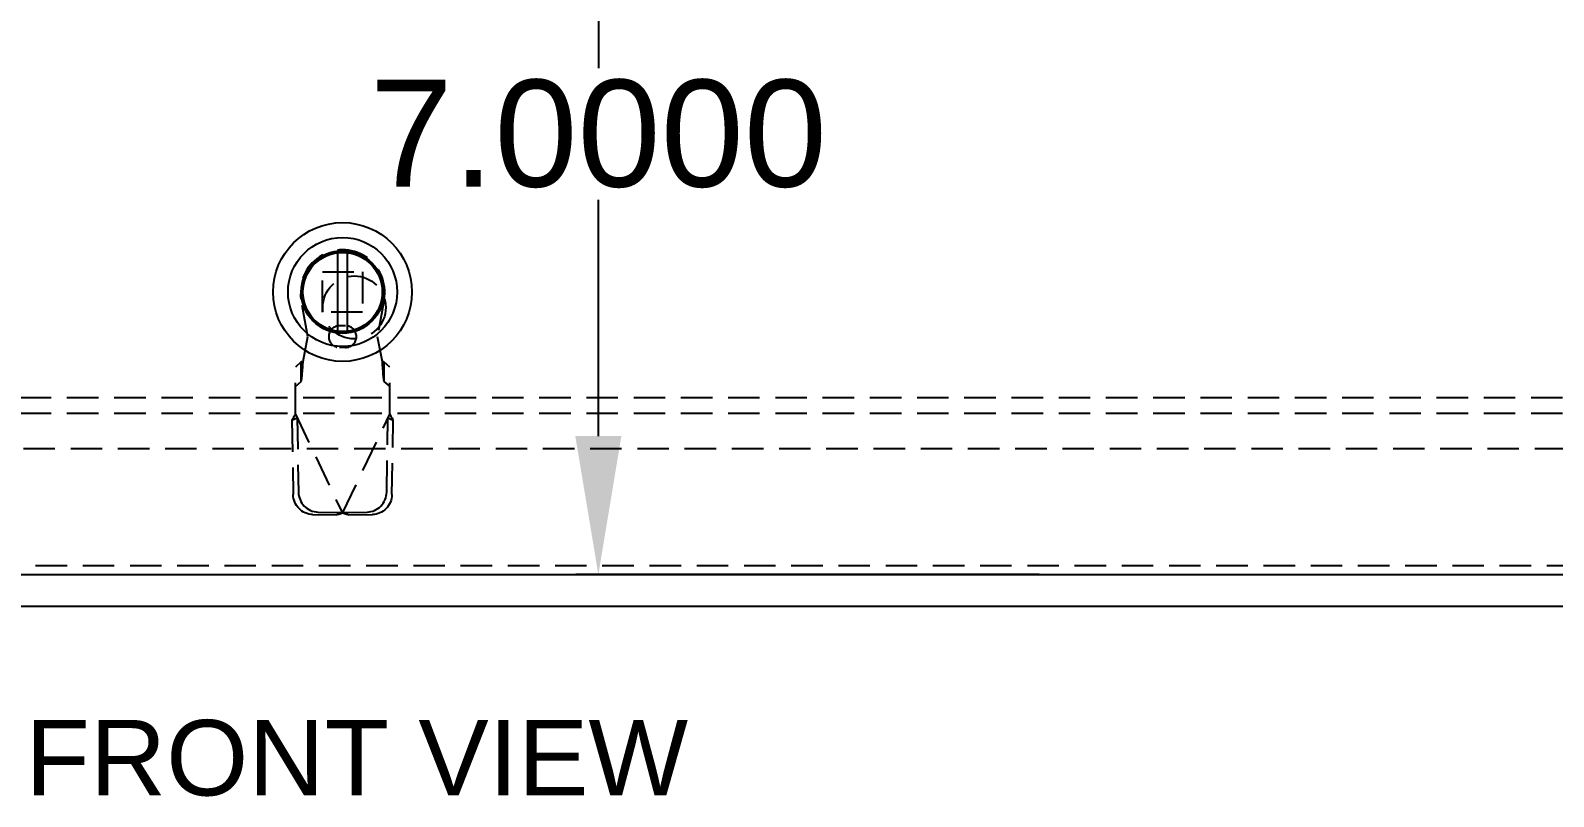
# Model space of a CAD drawing. Header units: inches. Extents: x 0 to 183, y 0 to 117.
# Drawn here: x 52.24 to 64.33, y 29.86 to 35.95 of the extents above; entities that cross this region are included whole.
import ezdxf

# ---------------------------------------------------------------- set-up
doc = ezdxf.new("R2010")
doc.units = ezdxf.units.IN
doc.header["$MEASUREMENT"] = 0
doc.linetypes.add('HIDDEN', pattern=[0.375, 0.25, -0.125])
for name, color, linetype in [('DEFAULT_2', 8, 'HIDDEN'), ('DIMENSIONS', 7, 'Continuous'), ('DOOR_ASSEMBLY', 7, 'Continuous'), ('PSYMS', 7, 'Continuous'), ('SUBPANEL', 7, 'Continuous')]:
    doc.layers.add(name, color=color, linetype=linetype)
doc.styles.get("Standard").update_dxf_attribs({"font": 'arial.ttf'})
doc.dimstyles.get("Standard").update_dxf_attribs({"dimtxt": 0.18, "dimasz": 0.18, "dimexe": 0.18, "dimexo": 0.0625, "dimgap": 0.09, "dimtad": 0, "dimtih": 1, "dimtoh": 1, "dimdec": 4, "dimzin": 0, "dimdsep": 46, "dimtxsty": 'Standard', "dimcen": 0.09, "dimadec": 0, "dimazin": 0, "dimtfac": 1, "dimtdec": 4, "dimtofl": 0, "dimtmove": 0, "dimatfit": 3, "dimfxl": 1, "dimtolj": 1, "dimtzin": 0, "dimarcsym": 0})

# ---------------------------------------------------------------- blocks, each defined once
blk = doc.blocks.new('*D60')
at = {"layer": 'Defpoints', "color": 0, "transparency": 16777216}
for p in [(56.75, 38.625), (60.313, 38.625), (60.313, 31.625)]:
    blk.add_point(p, dxfattribs=at)
at = {"layer": 'PSYMS', "color": 0, "lineweight": -2, "transparency": 16777216}
for p, q in [((60.25, 38.625), (56.57, 38.625)), ((56.75, 37.525), (56.75, 35.649)), ((56.75, 32.725), (56.75, 34.601)), ((60.25, 31.625), (56.57, 31.625))]:
    blk.add_line(p, q, dxfattribs=at)
at = {"layer": 'PSYMS', "color": 0, "transparency": 16777216}
for points in [[(56.567, 37.525), (56.933, 37.525), (56.75, 38.625)], [(56.567, 32.725), (56.933, 32.725), (56.75, 31.625)]]:
    blk.add_solid(points, dxfattribs=at)
at = {"layer": 'PSYMS', "color": 0, "transparency": 16777216, "insert": (56.75, 35.125), "char_height": 0.85, "attachment_point": 5}
blk.add_mtext('\\A1;7.0000', dxfattribs=at)

msp = doc.modelspace()

# ---------------------------------------------------------------- linework, layer by layer
at = {"color": 3, "linetype": 'Continuous'}
msp.add_line((36.87517, 31.37267), (72.74917, 31.37267), dxfattribs=at)
at = {"layer": 'DEFAULT_2', "color": 8, "linetype": 'HIDDEN'}
msp.add_line((71.56017, 32.62267), (38.06417, 32.62267), dxfattribs=at)
at = {"layer": 'DOOR_ASSEMBLY', "color": 7, "linetype": 'Continuous'}
for p, q in [((54.6798, 34.18216), (54.6798, 33.55718)), ((54.75854, 33.55718), (54.75854, 34.18216))]:
    msp.add_line(p, q, dxfattribs=at)
at = {"layer": 'DOOR_ASSEMBLY', "color": 8, "linetype": 'HIDDEN'}
for p, q in [((54.55969, 34.02908), (54.87859, 34.02908)), ((54.55969, 33.71019), (54.55969, 34.02908)), ((54.87859, 34.02908), (54.87859, 33.71019)), ((54.44355, 33.5153), (54.38992, 33.80964)), ((55.04837, 33.80964), (54.99473, 33.5153)), ((54.87859, 33.71019), (54.55969, 33.71019)), ((54.4057, 33.31845), (54.44355, 33.5153)), ((54.74276, 33.60192), (54.69552, 33.60192)), ((54.99473, 33.5153), (55.03259, 33.31845)), ((54.74276, 33.42869), (54.69552, 33.42869)), ((54.39118, 33.31458), (54.34513, 33.27299)), ((54.34513, 32.89919), (54.34513, 33.27299)), ((54.39118, 33.15949), (54.39118, 33.31458)), ((55.03259, 33.31845), (55.03466, 33.28647)), ((55.09316, 33.27299), (55.0471, 33.31458)), ((55.0471, 33.31458), (55.0471, 33.15949)), ((55.09316, 32.89919), (55.09316, 33.27299)), ((54.34513, 33.1179), (54.39118, 33.15949)), ((55.0471, 33.15949), (55.09316, 33.1179)), ((54.33556, 32.88309), (54.34513, 32.89919)), ((54.34513, 32.89919), (54.71914, 32.11179)), ((54.71914, 32.11179), (55.09316, 32.89919)), ((54.31697, 32.85116), (54.35856, 32.87091)), ((54.31697, 32.85116), (54.32705, 32.26069)), ((54.35856, 32.87091), (54.36864, 32.28044)), ((55.06964, 32.28044), (55.07972, 32.87091)), ((55.07972, 32.87091), (55.12131, 32.85116)), ((55.11123, 32.26069), (55.12131, 32.85116)), ((54.48158, 32.10181), (54.67452, 32.09842)), ((54.52317, 32.12156), (54.71611, 32.11817)), ((54.71611, 32.11817), (54.67452, 32.09842)), ((54.68917, 32.10277), (54.67452, 32.09842)), ((54.70409, 32.10724), (54.68917, 32.10277)), ((54.71914, 32.11179), (54.70409, 32.10724)), ((54.7342, 32.10724), (54.71914, 32.11179)), ((54.72217, 32.11817), (54.91511, 32.12156)), ((54.76376, 32.09842), (54.72217, 32.11817)), ((54.74912, 32.10277), (54.7342, 32.10724)), ((54.76376, 32.09842), (54.74912, 32.10277)), ((54.76376, 32.09842), (54.9567, 32.10181)), ((36.90667, 31.69767), (72.53167, 31.69767))]:
    msp.add_line(p, q, dxfattribs=at)
at = {"layer": 'DOOR_ASSEMBLY', "color": 3, "linetype": 'Continuous'}
msp.add_line((72.53167, 31.62267), (36.90667, 31.62267), dxfattribs=at)
at = {"layer": 'DOOR_ASSEMBLY', "color": 8, "linetype": 'HIDDEN'}
for points in [[(54.39118, 33.15949), (54.39222, 33.16307), (54.39325, 33.16819), (54.39429, 33.17481), (54.39533, 33.18286), (54.39636, 33.19225), (54.3974, 33.2029), (54.39844, 33.2147), (54.39947, 33.22752), (54.40051, 33.24125), (54.40155, 33.25575), (54.40258, 33.27087), (54.40362, 33.28647), (54.4057, 33.31845)], [(54.4057, 33.31845), (54.40328, 33.31754), (54.40086, 33.31669), (54.39844, 33.31592), (54.39602, 33.3153), (54.3936, 33.31484), (54.39118, 33.31458)], [(55.0471, 33.31458), (55.04469, 33.31484), (55.04227, 33.3153), (55.03985, 33.31592), (55.03743, 33.31669), (55.03501, 33.31754), (55.03259, 33.31845)], [(55.03466, 33.28647), (55.0357, 33.27087), (55.03674, 33.25575), (55.03777, 33.24125), (55.03881, 33.22752), (55.03985, 33.2147), (55.04088, 33.2029), (55.04192, 33.19225), (55.04296, 33.18286), (55.04399, 33.17481), (55.04503, 33.1682), (55.04607, 33.16307), (55.0471, 33.15949)], [(55.09316, 32.89919), (55.10272, 32.88309), (55.10747, 32.87506), (55.11216, 32.86706), (55.11678, 32.85909), (55.12131, 32.85116)], [(54.31697, 32.85116), (54.32151, 32.85909), (54.32613, 32.86706), (54.33082, 32.87506), (54.33556, 32.88309)], [(54.48158, 32.10181), (54.46658, 32.10284), (54.45185, 32.10534), (54.43732, 32.10933), (54.4232, 32.11475), (54.40963, 32.12154), (54.39673, 32.12964), (54.38462, 32.13898), (54.37342, 32.14945), (54.36323, 32.16097), (54.35415, 32.17342), (54.34627, 32.18669), (54.33966, 32.20064), (54.33439, 32.21516), (54.3305, 32.2301), (54.32806, 32.24525), (54.32705, 32.26069)], [(54.36864, 32.28044), (54.36965, 32.26501), (54.37209, 32.24986), (54.37598, 32.23492), (54.38125, 32.2204), (54.38786, 32.20644), (54.39574, 32.19317), (54.40482, 32.18072), (54.41501, 32.1692), (54.42621, 32.15873), (54.43832, 32.14939), (54.45122, 32.1413), (54.46479, 32.1345), (54.47891, 32.12909), (54.49344, 32.1251), (54.50817, 32.12259), (54.52317, 32.12156)], [(54.91511, 32.12156), (54.93011, 32.12259), (54.94485, 32.1251), (54.95937, 32.12909), (54.97349, 32.1345), (54.98706, 32.1413), (54.99997, 32.14939), (55.01207, 32.15873), (55.02328, 32.1692), (55.03346, 32.18072), (55.04254, 32.19317), (55.05042, 32.20644), (55.05704, 32.2204), (55.0623, 32.23492), (55.06619, 32.24986), (55.06863, 32.26501), (55.06964, 32.28044)], [(55.11123, 32.26069), (55.11022, 32.24525), (55.10778, 32.2301), (55.10389, 32.21516), (55.09862, 32.20064), (55.09201, 32.18668), (55.08413, 32.17341), (55.07505, 32.16097), (55.06486, 32.14945), (55.05366, 32.13897), (55.04155, 32.12964), (55.02865, 32.12154), (55.01508, 32.11474), (55.00096, 32.10933), (54.98643, 32.10534), (54.9717, 32.10284), (54.9567, 32.10181)]]:
    msp.add_lwpolyline(points, dxfattribs=at)
at = {"layer": 'DOOR_ASSEMBLY', "color": 7, "linetype": 'Continuous'}
for radius in [0.55118, 0.43307, 0.32874, 0.31693, 0.31496]:
    msp.add_circle((54.71917, 33.86967), radius, dxfattribs=at)
at = {"layer": 'DOOR_ASSEMBLY', "color": 8, "linetype": 'HIDDEN'}
for centre, radius, start, end in [((54.71914, 33.86963), 0.33465, 349.672979, 190.327021), ((54.69552, 33.5153), 0.08661, 90, 270), ((54.74276, 33.5153), 0.08661, 270, 90)]:
    msp.add_arc(centre, radius, start, end, dxfattribs=at)
at = {"layer": 'SUBPANEL', "color": 8, "linetype": 'HIDDEN'}
for p, q in [((69.28092, 33.02892), (40.34342, 33.02892)), ((69.28092, 32.90392), (40.34342, 32.90392))]:
    msp.add_line(p, q, dxfattribs=at)
msp.add_circle((54.81217, 33.74767), 0.25, dxfattribs=at)

# ---------------------------------------------------------------- texts
at = {"layer": 'DIMENSIONS', "color": 2, "linetype": 'Continuous', "insert": (54.83187, 30.47006), "char_height": 0.6, "width": 5.2505576, "attachment_point": 2, "line_spacing_factor": 0.9}
msp.add_mtext('FRONT VIEW', dxfattribs=at)

# ---------------------------------------------------------------- dimensions: what is measured, and where the dimension line sits
at = {"layer": 'PSYMS', "color": 2}
dim = msp.add_linear_dim(base=(56.75, 38.625), p1=(60.3125, 31.625), p2=(60.3125, 38.625), angle=90, dimstyle='Standard', override={"dimtxt": 0.85, "dimasz": 1.1}, dxfattribs=at)
dim.commit()
dim.dimension.update_dxf_attribs({"geometry": '*D60', "text_midpoint": (56.75, 35.125), "dimtype": 160})

doc.saveas('drawing.dxf')
